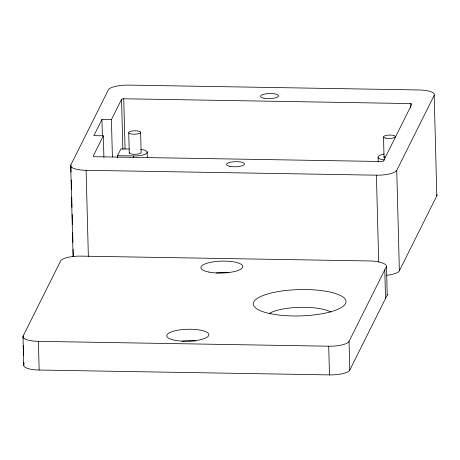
<?xml version="1.0" encoding="UTF-8"?>
<svg xmlns="http://www.w3.org/2000/svg" width="460" height="460" viewBox="0 0 460 460"><rect width="100%" height="100%" fill="white"/><g stroke="black" fill="none" stroke-linecap="round" stroke-linejoin="round"><path stroke-width="0.69" d="M140.639 132.164L140.61 132.606A5.986 1.702 -1.5 0 1 135.361 134.171L133.797 134.199A5.986 1.702 -1.5 0 1 128.714 132.537A5.986 1.702 -1.5 0 1 134.538 130.801A5.986 1.702 -1.5 0 1 140.639 132.164L141.134 152.697A5.986 1.702 -1.5 0 1 135.884 154.261L134.326 154.29A5.986 1.702 -1.5 0 1 129.3 152.473M140.731 149.414A12.029 3.415 -1.5 0 1 147.165 151.915L147.102 152.806A12.029 3.415 -1.5 0 1 136.562 155.946L117.513 155.739L117.564 157.889M71.07 172.08L70.88 164.904L108.33 89.918A17.963 5.1 -1.5 0 1 128.656 85.1L418.968 89.965A17.963 5.1 -1.5 0 1 434.188 95.375L436.816 195.805L399.372 270.79A17.963 5.1 -1.5 0 1 386.607 275.275M103.339 135.803L93.19 156.147A3.18 0.903 -1.5 0 0 94.777 156.71L381.363 161.506A3.18 0.903 -1.5 0 0 383.479 161.006L411.878 104.132A3.18 0.903 -1.5 0 0 410.291 103.569L123.711 98.768A3.18 0.903 -1.5 0 0 121.59 99.274L111.423 119.611L101.942 119.456L93.857 135.642L103.339 135.803L103.902 157.326M23.236 338.083L23.184 335.932L60.628 260.941A17.963 5.1 -1.5 0 1 80.954 256.128L371.266 260.992A21.171 6.014 -1.5 0 1 386.486 266.403L387.239 295.096L349.796 370.081A17.963 5.1 -1.5 0 1 329.469 374.9L39.152 370.035A17.963 5.1 -1.5 0 1 23.931 364.625L23.874 362.474M117.513 155.739L120.928 148.89L129.317 149.034M399.372 270.79L396.744 170.361L434.188 95.375M349.796 370.081L349.042 341.389L386.486 266.403M70.88 164.904A17.963 5.1 -1.5 0 0 86.106 170.315L376.418 175.179A17.963 5.1 -1.5 0 0 396.744 170.361M23.184 335.932A17.963 5.1 -1.5 0 0 38.404 341.343L328.716 346.202A17.963 5.1 -1.5 0 0 349.042 341.389M410.257 103.563L410.366 107.87M383.513 137.109L384.037 157.193M384.784 269.807L385.537 298.505M378.097 157.538L378.206 161.845M376.418 175.179L378.689 261.976M328.716 346.202L329.469 374.9M147.165 151.915L147.315 157.653M133.423 156.003L133.463 157.441M128.743 132.831L129.266 152.915M123.751 98.768L125.068 148.982M121.572 99.285L122.889 149.5M111.423 119.611L112.401 156.917M101.942 119.456L102.373 135.953M86.106 170.315L88.36 256.398M71.277 179.969L71.524 189.296M71.725 197.185L71.99 207.23M72.18 214.4L72.444 224.445M72.651 232.334L72.91 242.38M73.1 249.556L73.289 256.726M70.702 165.571L73.088 256.68M38.404 341.343L39.152 370.035M23.425 345.259L23.69 355.298M23 336.599L23.753 365.297M385.187 157.987A5.986 1.702 -1.5 0 1 384.479 156.314M384.566 160.017A11.977 3.398 -1.5 0 1 378.011 157.211A11.977 3.398 -1.5 0 1 384.117 154.025M436.873 194.471A17.963 5.1 -1.5 0 1 436.816 195.805M269.313 313.415A34.425 9.781 -1.5 0 1 300.248 307.315A34.425 9.781 -1.5 0 1 330.912 312.053M182.039 341.147A21.062 5.98 -1.5 0 1 195.575 340.958M216.309 272.981A20.959 5.951 -1.5 0 1 228.476 272.728M387.119 294.457A21.171 6.014 -1.5 0 1 387.239 295.096M189.836 341.159L184.339 341.234A21.062 5.98 -1.5 0 1 170.464 332.281A21.062 5.98 -1.5 0 1 205.953 331.775A21.062 5.98 -1.5 0 1 189.836 341.159M385.756 138.19A5.986 1.702 -1.5 0 0 395.381 136.862A5.986 1.702 -1.5 0 0 387.228 135.24A5.986 1.702 -1.5 0 0 385.756 138.19M264.005 98.193A8.981 2.553 -1.5 0 0 278.444 96.203A8.981 2.553 -1.5 0 0 266.219 93.765A8.981 2.553 -1.5 0 0 264.005 98.193M229.965 166.365A8.981 2.553 -1.5 0 0 244.404 164.375A8.981 2.553 -1.5 0 0 232.179 161.937A8.981 2.553 -1.5 0 0 229.965 166.365M270.963 313.806A46.402 13.179 -1.5 0 0 345.546 303.525A46.402 13.179 -1.5 0 0 282.382 290.933A46.402 13.179 -1.5 0 0 270.963 313.806M208.909 272.073A20.959 5.951 -1.5 0 0 242.592 267.427A20.959 5.951 -1.5 0 0 214.067 261.74A20.959 5.951 -1.5 0 0 208.909 272.073"/></g></svg>
